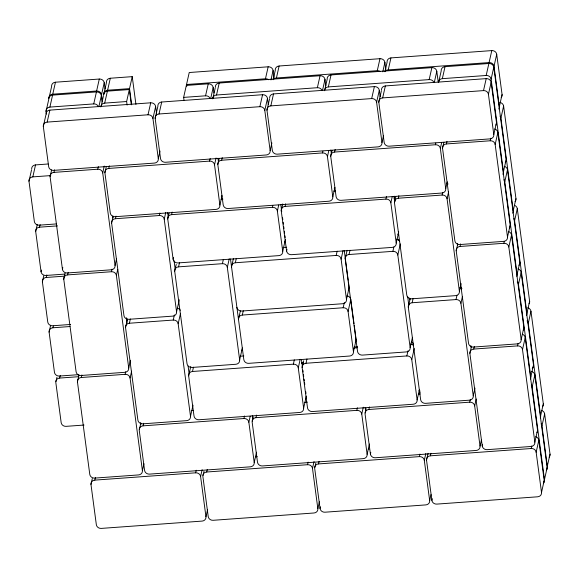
<?xml version="1.0" encoding="UTF-8"?>
<svg xmlns="http://www.w3.org/2000/svg" width="579" height="579" viewBox="0 0 579 579"><rect width="100%" height="100%" fill="white"/><g stroke="black" fill="none" stroke-linecap="round" stroke-linejoin="round"><path stroke-width="0.87" d="M56.308 223.935L39.271 225.166A4.437 4.017 12.7 0 1 34.349 221.46L28.979 181.227L31.49 170.103M49.099 97.677L51.603 86.553A4.437 4.017 12.7 0 1 55.454 82.211L99.298 79.034A4.437 4.017 12.7 0 1 104.22 82.739L105.06 89M46.4 114.099L46.038 111.429L48.737 99.45A4.437 4.017 12.7 0 1 52.588 95.108L96.44 91.931A4.437 4.017 12.7 0 1 101.361 95.636L102.186 101.868M160.036 151.032L158.306 158.733A4.437 4.017 12.7 0 1 154.455 163.075L53.601 170.378A4.437 4.017 12.7 0 1 48.679 166.672L43.316 126.439L46.016 114.454A4.437 4.017 12.7 0 1 49.866 110.119L150.714 102.809A4.437 4.017 12.7 0 1 155.635 106.514L156.591 113.672M28.979 181.227A4.437 4.017 12.7 0 1 32.829 176.885L35.529 164.906L48.086 163.995M46.038 111.429A4.437 4.017 12.7 0 1 49.888 107.086L52.588 95.108M48.904 98.531A4.437 4.017 12.7 0 1 52.754 94.189L55.454 82.211M43.316 126.439A4.437 4.017 12.7 0 1 47.167 122.097L49.866 110.119M64.812 274.099L45.973 275.466A4.437 4.017 12.7 0 1 41.051 271.754L35.688 231.52L37.23 224.674M116.596 258.61L115.055 265.457A4.437 4.017 12.7 0 1 111.204 269.8L67.359 272.977A4.437 4.017 12.7 0 1 62.438 269.271L50.098 176.725L51.64 169.879M35.688 231.52A4.437 4.017 12.7 0 1 39.538 227.178L40.117 224.609M50.098 176.725A4.437 4.017 12.7 0 1 53.948 172.383L54.527 169.821M41.051 271.754L41.435 270.046M70.616 324.457L52.682 325.76A4.437 4.017 12.7 0 1 47.76 322.054L42.39 281.814L43.743 275.828M42.39 281.814A4.437 4.017 12.7 0 1 46.24 277.471L46.819 274.909M102.36 100.978L101.52 94.717A4.437 4.017 12.7 0 0 96.599 91.012L99.298 79.034M98.372 106.587A4.437 4.017 12.7 0 0 93.74 103.909L96.44 91.931M98.85 106.76L101.361 95.636M101.52 94.717L104.22 82.739M62.438 269.271L62.822 267.556M78.216 374.693L59.384 376.053A4.437 4.017 12.7 0 1 54.462 372.348L49.099 332.114L50.641 325.268M101.238 105.747L103.359 96.331M130.456 360.276L128.719 367.976A4.437 4.017 12.7 0 1 124.876 372.311L81.024 375.489A4.437 4.017 12.7 0 1 76.102 371.783L63.762 279.244L65.116 273.252M49.099 332.114A4.437 4.017 12.7 0 1 52.95 327.772L53.333 326.057M100.818 106.927A4.437 4.017 12.7 0 1 104.698 103.12L107.397 91.135L129.327 89.55L131.353 104.748M110.307 78.237A4.437 4.017 12.7 0 0 106.456 82.58L103.757 94.558A4.437 4.017 12.7 0 1 107.607 90.215L110.307 78.237L132.229 76.645L135.927 104.365M63.762 279.244A4.437 4.017 12.7 0 1 67.613 274.902L68.192 272.333M115.055 265.457L102.715 172.911A4.437 4.017 12.7 0 0 97.793 169.206L98.372 166.643M102.715 172.911L104.256 166.072M55.997 381.554L56.959 377.276M222.018 195.637L219.897 205.053A4.437 4.017 12.7 0 1 216.047 209.395L115.192 216.698A4.437 4.017 12.7 0 1 110.271 212.992L104.908 172.759L106.261 166.766M84.027 425.051L66.093 426.347A4.437 4.017 12.7 0 1 61.171 422.641L55.801 382.408A4.437 4.017 12.7 0 1 59.651 378.065L60.23 375.496M104.908 172.759A4.437 4.017 12.7 0 1 108.758 168.417L109.337 165.847M127.098 105.103L126.627 101.528L129.327 89.55M131.679 104.719L129.53 88.63L132.229 76.645M179.273 299.806L176.573 311.784A4.437 4.017 12.7 0 1 172.723 316.127L128.871 319.304A4.437 4.017 12.7 0 1 123.949 315.598L111.617 223.053L113.158 216.206M143.947 463.728L142.398 470.575A4.437 4.017 12.7 0 1 138.555 474.918L94.703 478.095A4.437 4.017 12.7 0 1 89.781 474.389L77.441 381.843L78.99 374.997M111.617 223.053A4.437 4.017 12.7 0 1 115.46 218.71L116.039 216.141M77.441 381.843A4.437 4.017 12.7 0 1 81.292 377.501L81.871 374.939M128.719 367.976L116.386 275.43A4.437 4.017 12.7 0 0 111.465 271.725L112.044 269.155M158.306 158.733L152.936 118.492A4.437 4.017 12.7 0 0 148.014 114.787L150.714 102.809M116.386 275.43L117.732 269.438M152.936 118.492L155.635 106.514M271.884 142.926L270.154 150.627A4.437 4.017 12.7 0 1 266.304 154.969L165.449 162.279A4.437 4.017 12.7 0 1 160.528 158.566L155.165 118.333L157.864 106.355A4.437 4.017 12.7 0 1 161.715 102.013L262.562 94.71A4.437 4.017 12.7 0 1 267.484 98.416L268.323 104.669M155.165 118.333A4.437 4.017 12.7 0 1 159.015 113.991L161.715 102.013M193.01 405.184L190.505 416.308A4.437 4.017 12.7 0 1 186.655 420.651L142.81 423.828A4.437 4.017 12.7 0 1 137.889 420.122L125.549 327.576L127.481 319.022M207.499 509.911L205.958 516.75A4.437 4.017 12.7 0 1 202.107 521.093L101.26 528.403A4.437 4.017 12.7 0 1 96.338 524.697L90.975 484.457L92.322 478.471M125.549 327.576A4.437 4.017 12.7 0 1 129.399 323.234L130.362 318.957M90.975 484.457A4.437 4.017 12.7 0 1 94.818 480.114L95.397 477.552M183.984 100.08L183.63 97.395L186.329 85.417L208.252 83.832A4.437 4.017 12.7 0 1 213.173 87.538L213.89 92.901M186.771 86.285L186.532 84.498L189.232 72.52L268.164 66.802A4.437 4.017 12.7 0 1 273.085 70.508L274.033 77.658M176.573 311.784L164.233 219.238A4.437 4.017 12.7 0 0 159.312 215.533L159.891 212.963M142.398 470.575L130.065 378.029A4.437 4.017 12.7 0 0 125.144 374.324L125.723 371.761M164.233 219.238L165.775 212.392M130.065 378.029L131.607 371.19M285.23 240.155L282.726 251.279A4.437 4.017 12.7 0 1 278.875 255.621L178.028 262.931A4.437 4.017 12.7 0 1 173.107 259.218L167.744 218.985L169.09 212.992M167.744 218.985A4.437 4.017 12.7 0 1 171.587 214.643L172.166 212.08M210.184 98.488A4.437 4.017 12.7 0 0 205.552 95.81L208.252 83.832M173.107 259.218L173.49 257.51M210.662 98.662L213.173 87.538M212.855 98.502L215.171 88.232M242.355 347.957L239.655 359.935A4.437 4.017 12.7 0 1 235.812 364.278L191.96 367.455A4.437 4.017 12.7 0 1 187.039 363.75L174.699 271.204L176.248 264.357M139.423 429.329L140.769 423.336M212.631 98.828A4.437 4.017 12.7 0 1 216.517 95.014L219.217 83.036L320.064 75.733A4.437 4.017 12.7 0 1 324.985 79.439L325.818 85.692M174.699 271.204A4.437 4.017 12.7 0 1 178.549 266.861L179.512 262.584M256.526 452.206L254.217 462.476A4.437 4.017 12.7 0 1 250.367 466.819L149.512 474.121A4.437 4.017 12.7 0 1 144.591 470.416L139.228 430.183A4.437 4.017 12.7 0 1 143.078 425.84L143.657 423.271M190.505 416.308L178.166 323.77A4.437 4.017 12.7 0 0 173.244 320.057L174.402 314.925M219.897 205.053L214.527 164.812A4.437 4.017 12.7 0 0 209.612 161.107L210.184 158.537M178.166 323.77L180.482 313.5M214.527 164.812L216.076 157.966M334.923 187.458L332.802 196.867A4.437 4.017 12.7 0 1 328.959 201.21L228.104 208.52A4.437 4.017 12.7 0 1 223.183 204.814L217.82 164.574L219.166 158.588M217.82 164.574A4.437 4.017 12.7 0 1 221.67 160.231L222.249 157.669M306.327 397.187A4.437 4.017 12.7 0 0 306.334 396.137L303.635 408.115A4.437 4.017 12.7 0 1 299.784 412.458L198.937 419.761A4.437 4.017 12.7 0 1 194.016 416.055L188.653 375.822L190.773 366.406M188.653 375.822A4.437 4.017 12.7 0 1 192.496 371.479L193.458 367.202M239.655 359.935L227.323 267.389A4.437 4.017 12.7 0 0 222.401 263.684L223.364 259.406M186.532 84.498L265.464 78.78L268.164 66.802M270.154 150.627L264.784 110.394A4.437 4.017 12.7 0 0 259.862 106.688L262.562 94.71M227.323 267.389L229.248 258.835M270.965 79.916L273.085 70.508M264.784 110.394L267.484 98.416M233.417 258.531L231.484 267.093A4.437 4.017 12.7 0 1 235.335 262.75L236.297 258.473M383.508 135.681L381.966 142.528A4.437 4.017 12.7 0 1 378.116 146.871L277.261 154.173A4.437 4.017 12.7 0 1 272.34 150.468L266.977 110.234L269.488 99.11M279.121 66.006A4.437 4.017 12.7 0 0 275.278 70.349L273.15 79.757A4.437 4.017 12.7 0 1 276.422 77.984L279.121 66.006L379.976 58.696A4.437 4.017 12.7 0 1 384.897 62.409L385.853 69.56M266.977 110.234A4.437 4.017 12.7 0 1 270.827 105.892L273.527 93.914L374.381 86.604A4.437 4.017 12.7 0 1 379.303 90.31L380.135 96.57M205.958 516.75L200.595 476.517A4.437 4.017 12.7 0 0 195.673 472.811L196.252 470.242M200.595 476.517L202.136 469.67M203.055 475.497L204.018 471.219M240.386 310.843L238.461 319.398A4.437 4.017 12.7 0 1 242.312 315.056L243.274 310.778M319.391 501.805L317.849 508.644A4.437 4.017 12.7 0 1 313.999 512.987L213.144 520.297A4.437 4.017 12.7 0 1 208.223 516.591L202.86 476.351A4.437 4.017 12.7 0 1 206.71 472.008L207.289 469.446M282.726 251.279L277.363 211.046A4.437 4.017 12.7 0 0 272.441 207.34L272.825 205.625M277.363 211.046L278.709 205.053M398.721 231.918L396.217 243.042A4.437 4.017 12.7 0 1 392.367 247.378L291.519 254.688A4.437 4.017 12.7 0 1 286.598 250.982L281.228 210.742L282.776 203.902M281.228 210.742A4.437 4.017 12.7 0 1 285.078 206.406L285.657 203.837M321.996 90.382A4.437 4.017 12.7 0 0 317.364 87.711L320.064 75.733M254.217 462.476L248.847 422.243A4.437 4.017 12.7 0 0 243.925 418.53L244.504 415.968M322.481 90.563L324.985 79.439M286.598 250.982L286.981 249.267M248.847 422.243L250.2 416.25M324.674 90.404L327.178 79.28A4.437 4.017 12.7 0 1 331.029 74.937L431.876 67.627A4.437 4.017 12.7 0 1 436.798 71.333L438.231 82.066M252.328 421.143L253.298 416.866M324.45 90.729A4.437 4.017 12.7 0 1 328.329 86.915L331.029 74.937M369.438 444.028L367.122 454.298A4.437 4.017 12.7 0 1 363.279 458.64L262.425 465.943A4.437 4.017 12.7 0 1 257.503 462.237L252.14 422.004A4.437 4.017 12.7 0 1 255.99 417.662L256.562 415.092M332.802 196.867L327.439 156.634A4.437 4.017 12.7 0 0 322.517 152.928L322.901 151.213M327.439 156.634L328.792 150.641M447.256 181.842L445.714 188.689A4.437 4.017 12.7 0 1 441.864 193.031L341.017 200.341A4.437 4.017 12.7 0 1 336.095 196.636L330.732 156.395L332.078 150.402M330.732 156.395A4.437 4.017 12.7 0 1 334.575 152.053L335.154 149.491M303.635 408.115L298.272 367.875A4.437 4.017 12.7 0 0 293.35 364.169L294.313 359.892M298.272 367.875L300.197 359.32M419.442 389.624L417.126 399.894A4.437 4.017 12.7 0 1 413.276 404.236L312.428 411.539A4.437 4.017 12.7 0 1 307.507 407.833L302.144 367.6L303.685 360.753M302.144 367.6A4.437 4.017 12.7 0 1 305.987 363.257L306.957 358.98M276.422 77.984L377.276 70.681L379.976 58.696M236.847 307.326A4.437 4.017 12.7 0 0 241.769 311.032L342.623 303.729A4.437 4.017 12.7 0 0 346.474 299.386L341.111 259.146A4.437 4.017 12.7 0 0 336.189 255.44L337.152 251.163M381.966 142.528L376.603 102.288A4.437 4.017 12.7 0 0 371.682 98.582L374.381 86.604M382.777 71.818L384.897 62.409M341.111 259.146L343.036 250.591M376.603 102.288L379.303 90.31M384.97 71.658L387.09 62.25M381.51 90.273A4.437 4.017 12.7 0 1 385.361 85.931L486.208 78.628A4.437 4.017 12.7 0 1 491.13 82.334L496.493 122.567L493.793 134.545A4.437 4.017 12.7 0 1 489.95 138.888L389.095 146.197A4.437 4.017 12.7 0 1 384.174 142.492L378.811 102.251L381.315 91.127M412.465 337.318L410.156 347.581A4.437 4.017 12.7 0 1 406.306 351.923L362.454 355.101A4.437 4.017 12.7 0 1 357.533 351.395L345.2 258.849L347.125 250.294M384.97 71.709A4.437 4.017 12.7 0 1 388.241 69.885L390.941 57.907L491.788 50.597A4.437 4.017 12.7 0 1 496.71 54.303L502.073 94.543A4.437 4.017 12.7 0 1 501.754 96.599M378.811 102.251A4.437 4.017 12.7 0 1 382.661 97.909L385.361 85.931M345.2 258.849A4.437 4.017 12.7 0 1 349.043 254.514L350.013 250.229M317.849 508.644L312.486 468.411A4.437 4.017 12.7 0 0 307.565 464.705L308.137 462.136M230.493 258.972L243.824 359.631A4.437 4.017 12.7 0 0 248.746 363.337L349.6 356.034A4.437 4.017 12.7 0 0 353.443 351.692L348.08 311.459A4.437 4.017 12.7 0 0 343.159 307.753L344.317 302.614M346.474 299.386L349.173 287.408L348.457 282.038M312.486 468.411L314.028 461.564M348.08 311.459L350.78 299.481A4.437 4.017 12.7 0 0 347.009 295.826M314.867 467.412L315.837 463.135M431.015 494.567L429.661 500.56A4.437 4.017 12.7 0 1 425.811 504.902L324.964 512.205A4.437 4.017 12.7 0 1 320.042 508.5L314.679 468.266A4.437 4.017 12.7 0 1 318.522 463.924L319.101 461.354M396.217 243.042L390.854 202.802A4.437 4.017 12.7 0 0 385.932 199.096L386.511 196.527M353.443 351.692L356.143 339.714L354.239 325.405M320.042 508.5L320.426 506.791M390.854 202.802L392.2 196.809M461.13 283.594L459.393 291.295A4.437 4.017 12.7 0 1 455.543 295.637L411.698 298.815A4.437 4.017 12.7 0 1 406.776 295.102L394.437 202.563L395.79 196.571M394.437 202.563A4.437 4.017 12.7 0 1 398.287 198.221L398.866 195.651M433.809 82.283A4.437 4.017 12.7 0 0 429.177 79.605L431.876 67.627M367.122 454.298L361.759 414.057A4.437 4.017 12.7 0 0 356.838 410.352L357.417 407.79M410.156 347.581L397.816 255.042A4.437 4.017 12.7 0 0 392.895 251.337L393.858 247.059M434.293 82.457L436.798 71.333M361.759 414.057L363.301 407.211M397.816 255.042L400.321 243.918M438.679 82.138L441.184 71.014A4.437 4.017 12.7 0 1 445.034 66.679L488.879 63.502A4.437 4.017 12.7 0 1 493.8 67.207L506.14 159.746A4.437 4.017 12.7 0 1 505.822 161.802M365.24 412.965L366.203 408.687M438.455 82.471A4.437 4.017 12.7 0 1 442.334 78.657L445.034 66.679M481.381 440.127L480.034 446.112A4.437 4.017 12.7 0 1 476.184 450.455L375.337 457.765A4.437 4.017 12.7 0 1 370.415 454.059L365.052 413.819A4.437 4.017 12.7 0 1 368.895 409.483L369.474 406.914M445.714 188.689L440.351 148.456A4.437 4.017 12.7 0 0 435.43 144.75L435.813 143.035M370.415 454.059L370.799 452.344M440.351 148.456L441.697 142.463M494.661 128.979A4.437 4.017 12.7 0 1 497.86 132.504L510.2 225.05L507.501 237.028A4.437 4.017 12.7 0 1 503.65 241.371L459.798 244.548A4.437 4.017 12.7 0 1 454.884 240.842L442.544 148.296L443.89 142.304M474.99 388.125L473.253 395.826A4.437 4.017 12.7 0 1 469.403 400.169L425.558 403.346A4.437 4.017 12.7 0 1 420.636 399.64L408.296 307.094L410.229 298.54M442.544 148.296A4.437 4.017 12.7 0 1 446.395 143.954L446.966 141.385M408.296 307.094A4.437 4.017 12.7 0 1 412.147 302.752L413.109 298.474M459.393 291.295L447.053 198.749A4.437 4.017 12.7 0 0 442.132 195.043L442.711 192.474M417.126 399.894L411.763 359.653A4.437 4.017 12.7 0 0 406.842 355.947L408 350.816M447.053 198.749L448.595 191.902M411.763 359.653L414.267 348.529M502.861 174.243A4.437 4.017 12.7 0 0 503.441 171.731L491.101 79.185A4.437 4.017 12.7 0 0 486.179 75.48L488.879 63.502M498.794 109.033A4.437 4.017 12.7 0 0 499.373 106.522L494.01 66.281A4.437 4.017 12.7 0 0 489.089 62.575L491.788 50.597M493.793 134.545L488.43 94.312A4.437 4.017 12.7 0 0 483.508 90.606L486.208 78.628M491.101 79.185L493.8 67.207M494.01 66.281L496.71 54.303M488.43 94.312L491.13 82.334M508.869 231.694A4.437 4.017 12.7 0 1 511.525 235.016L523.865 327.562L521.165 339.54A4.437 4.017 12.7 0 1 517.315 343.883L473.47 347.06A4.437 4.017 12.7 0 1 468.549 343.354L456.209 250.808L457.75 243.962M456.209 250.808A4.437 4.017 12.7 0 1 460.059 246.466L460.638 243.904M507.501 237.028L495.161 144.482A4.437 4.017 12.7 0 0 490.239 140.777L490.818 138.207M429.661 500.56L424.298 460.327A4.437 4.017 12.7 0 0 419.377 456.621L419.956 454.052M499.373 106.522L502.073 94.543M473.253 395.826L460.913 303.28A4.437 4.017 12.7 0 0 455.991 299.575L456.961 295.297M512.676 213.144A4.437 4.017 12.7 0 0 513.255 210.626L500.915 118.087L503.614 106.102A4.437 4.017 12.7 0 0 499.851 102.454M495.161 144.482L497.86 132.504M424.298 460.327L425.84 453.48M460.913 303.28L462.462 296.434M535.647 436.718A4.437 4.017 12.7 0 1 538.846 440.243L544.209 480.476L541.51 492.454A4.437 4.017 12.7 0 1 537.659 496.796L436.812 504.106A4.437 4.017 12.7 0 1 431.891 500.401L426.528 460.16L428.069 453.314M426.528 460.16A4.437 4.017 12.7 0 1 430.371 455.818L430.95 453.256M503.441 171.731L506.14 159.746M431.891 500.401L432.274 498.685M516.801 276.386A4.437 4.017 12.7 0 0 517.119 274.33L504.779 181.792L507.479 169.806A4.437 4.017 12.7 0 0 504.823 166.484M522.548 334.293A4.437 4.017 12.7 0 1 525.204 337.622L537.544 430.168L534.844 442.146A4.437 4.017 12.7 0 1 530.994 446.489L487.149 449.666A4.437 4.017 12.7 0 1 482.227 445.96L469.887 353.414L471.429 346.568M469.887 353.414A4.437 4.017 12.7 0 1 473.738 349.072L474.317 346.503M521.165 339.54L508.825 246.994A4.437 4.017 12.7 0 0 503.904 243.289L504.295 241.581M480.034 446.112L474.671 405.879A4.437 4.017 12.7 0 0 469.75 402.173L470.329 399.604M513.255 210.626L515.954 198.648L503.614 106.102M526.615 315.287A4.437 4.017 12.7 0 0 526.933 313.232L514.593 220.686L517.293 208.708A4.437 4.017 12.7 0 0 514.637 205.386M508.825 246.994L511.525 235.016M474.671 405.879L476.213 399.032M517.119 274.33L519.819 262.352L507.479 169.806M530.48 378.992A4.437 4.017 12.7 0 0 530.798 376.936L518.458 284.39L521.158 272.412A4.437 4.017 12.7 0 0 517.959 268.888M482.227 445.96L482.611 444.245M534.844 442.146L522.504 349.6A4.437 4.017 12.7 0 0 517.583 345.895L518.162 343.325M526.933 313.232L529.633 301.254L517.293 208.708M540.294 417.886A4.437 4.017 12.7 0 0 540.612 415.838L528.272 323.292L530.972 311.314A4.437 4.017 12.7 0 0 527.773 307.789M522.504 349.6L525.204 337.622M530.798 376.936L533.498 364.958L521.158 272.412M543.572 482.473A4.437 4.017 12.7 0 0 544.477 479.535L532.137 386.996L534.837 375.018A4.437 4.017 12.7 0 0 531.638 371.494M541.51 492.454L536.147 452.221A4.437 4.017 12.7 0 0 531.225 448.515L531.804 445.946M540.612 415.838L543.312 403.853L530.972 311.314M546.735 468.643A4.437 4.017 12.7 0 0 547.314 466.131L541.951 425.891L544.651 413.913A4.437 4.017 12.7 0 0 541.452 410.395M536.147 452.221L538.846 440.243M547.314 466.131L550.021 454.153L544.651 413.913M544.477 479.535L547.177 467.557L534.837 375.018M52.754 94.189L96.599 91.012M107.607 90.215L129.53 88.63M388.241 69.885L489.089 62.575M49.888 107.086L93.74 103.909M104.698 103.12L126.627 101.528M183.63 97.395L205.552 95.81M216.517 95.014L317.364 87.711M328.329 86.915L429.177 79.605M442.334 78.657L486.179 75.48M47.167 122.097L148.014 114.787M159.015 113.991L259.862 106.688M270.827 105.892L371.682 98.582M382.661 97.909L483.508 90.606M53.948 172.383L97.793 169.206M108.758 168.417L209.612 161.107M221.67 160.231L322.517 152.928M334.575 152.053L435.43 144.75M446.395 143.954L490.239 140.777M32.829 176.885L50.771 175.582M221.113 199.27L222.915 199.14M333.699 191.099L335.502 190.969M285.078 206.406L385.932 199.096M115.46 218.71L159.312 215.533M171.587 214.643L272.441 207.34M398.287 198.221L442.132 195.043M39.538 227.178L57.473 225.882M283.059 247.508L286.656 247.247M67.613 274.902L111.465 271.725M178.549 266.861L222.401 263.684M235.335 262.75L336.189 255.44M349.043 254.514L392.895 251.337M460.059 246.466L503.904 243.289M46.24 277.471L64.182 276.176M52.95 327.772L69.987 326.534M129.399 323.234L173.244 320.057M242.312 315.056L343.159 307.753M412.147 302.752L455.991 299.575M354.884 346.951L357.583 346.756M240.22 356.237L243.824 355.976M353.711 348.015L357.315 347.755M59.651 378.065L78.491 376.705M81.292 377.501L125.144 374.324M473.738 349.072L517.583 345.895M301.753 362.584L303.555 362.447M301.55 363.503L303.353 363.373M192.496 371.479L293.35 364.169M305.987 363.257L406.842 355.947M191.7 410.533L193.502 410.402M304.612 402.354L307.311 402.159M418.422 394.111L420.224 393.981M143.078 425.84L243.925 418.53M255.99 417.662L356.838 410.352M368.895 409.483L469.75 402.173M255.332 456.708L257.134 456.578M94.818 480.114L195.673 472.811M206.71 472.008L307.565 464.705M318.522 463.924L419.377 456.621M430.371 455.818L531.225 448.515M457.345 243.723L457.584 245.503M470.85 345.583L471.089 347.364M461.275 287.17L461.514 288.95M409.606 298.098L409.845 299.879M394.263 196.187L394.979 201.55M407.63 296.455L408.817 305.35M393.973 197.432L394.212 199.212M419.674 390.203L420.028 392.873M330.855 150.019L331.449 154.492M344.281 250.743L348.218 280.25M350.78 299.481L354.001 323.618M365.175 407.442L365.653 411.025M280.779 204.43L281.727 211.581M282.566 217.842L282.805 219.629M283.16 222.314L283.399 224.102M283.753 226.78L283.992 228.567M284.354 231.253L284.593 233.04M284.948 235.725L285.186 237.513M301.449 359.472L302.52 367.52M302.875 370.205L303.114 371.993M303.476 374.678L303.714 376.466M304.069 379.144L304.308 380.931M304.547 382.719L304.786 384.514M305.741 391.665L305.98 393.452M217.943 158.197L218.544 162.67M252.263 415.628L252.741 419.203M167.642 212.602L168.236 217.045M174.047 260.651L175.119 268.656M188.103 366.066L189.051 373.187M126.844 319.051L127.083 320.831M140.646 422.547L140.885 424.327M112.775 216.105L113.006 217.885M126.323 317.733L127.033 323.068M265.464 78.78A4.437 4.017 12.7 0 1 268.721 79.736M31.686 169.249A4.437 4.017 12.7 0 1 35.529 164.906M501.494 97.055A4.437 4.017 12.7 0 1 501.168 97.482M387.054 61.721A4.437 4.017 12.7 0 1 390.941 57.907M527.042 320.904A4.437 4.017 12.7 0 1 528.272 323.292M543.312 403.853A4.437 4.017 12.7 0 1 542.733 406.371M500.061 116.118A4.437 4.017 12.7 0 1 500.915 118.087M515.954 198.648A4.437 4.017 12.7 0 1 515.636 200.703M515.375 201.166A4.437 4.017 12.7 0 1 515.049 201.586M513.739 218.717A4.437 4.017 12.7 0 1 514.593 220.686M529.633 301.254A4.437 4.017 12.7 0 1 529.054 303.765M377.276 70.681A4.437 4.017 12.7 0 1 380.533 71.63M541.097 423.922A4.437 4.017 12.7 0 1 541.951 425.891M550.021 454.153A4.437 4.017 12.7 0 1 549.109 457.092M531.283 385.028A4.437 4.017 12.7 0 1 532.137 386.996M547.177 467.557A4.437 4.017 12.7 0 1 546.858 469.612M546.598 470.076A4.437 4.017 12.7 0 1 546.272 470.495M103.554 95.477A4.437 4.017 12.7 0 1 107.397 91.135M255.824 456.31A4.437 4.017 12.7 0 1 256.823 456.882M368.57 448.783A4.437 4.017 12.7 0 1 369.004 449.152M215.366 87.378A4.437 4.017 12.7 0 1 219.217 83.036M503.925 179.816A4.437 4.017 12.7 0 1 504.779 181.792M519.819 262.352A4.437 4.017 12.7 0 1 518.914 265.291M505.561 162.265A4.437 4.017 12.7 0 1 505.235 162.685M398.475 233.699A4.437 4.017 12.7 0 1 398.019 234.654M517.228 282.009A4.437 4.017 12.7 0 1 518.458 284.39M533.498 364.958A4.437 4.017 12.7 0 1 532.919 367.47M532.593 367.897A4.437 4.017 12.7 0 1 532.21 368.273M411.481 341.755A4.437 4.017 12.7 0 1 413.623 344.823M396.796 239.098A4.437 4.017 12.7 0 1 399.459 241.103M544.209 480.476A4.437 4.017 12.7 0 1 543.305 483.414M537.544 430.168A4.437 4.017 12.7 0 1 536.965 432.679M510.2 225.05A4.437 4.017 12.7 0 1 509.296 227.988M242.391 348.486A4.437 4.017 12.7 0 1 241.776 350.469M306.016 398.186A4.437 4.017 12.7 0 1 305.43 399.076M177.666 308.267A4.437 4.017 12.7 0 1 180.33 310.272M334.597 187.828A4.437 4.017 12.7 0 1 334.213 188.204M355.824 341.769A4.437 4.017 12.7 0 1 355.238 342.652M356.143 339.714A4.437 4.017 12.7 0 1 356.136 340.763M396.745 239.409A4.437 4.017 12.7 0 1 399.662 241.088M419.247 390.427A4.437 4.017 12.7 0 1 418.921 390.854M410.692 344.027A4.437 4.017 12.7 0 1 413.609 345.706M496.493 122.567A4.437 4.017 12.7 0 1 495.914 125.086M269.676 98.256A4.437 4.017 12.7 0 1 273.527 93.914M523.865 327.562A4.437 4.017 12.7 0 1 523.286 330.081M398.338 233.576A4.437 4.017 12.7 0 1 398.012 233.996M285.107 241.356A4.437 4.017 12.7 0 1 284.521 242.239M285.461 239.829A4.437 4.017 12.7 0 1 285.418 240.35M221.692 196.006A4.437 4.017 12.7 0 1 221.301 196.39M446.554 183.246A4.437 4.017 12.7 0 1 448.088 184.021M348.594 289.92A4.437 4.017 12.7 0 1 348.269 290.347M349.173 287.408A4.437 4.017 12.7 0 1 349.159 288.458M459.849 287.654A4.437 4.017 12.7 0 1 461.955 288.552"/></g></svg>
